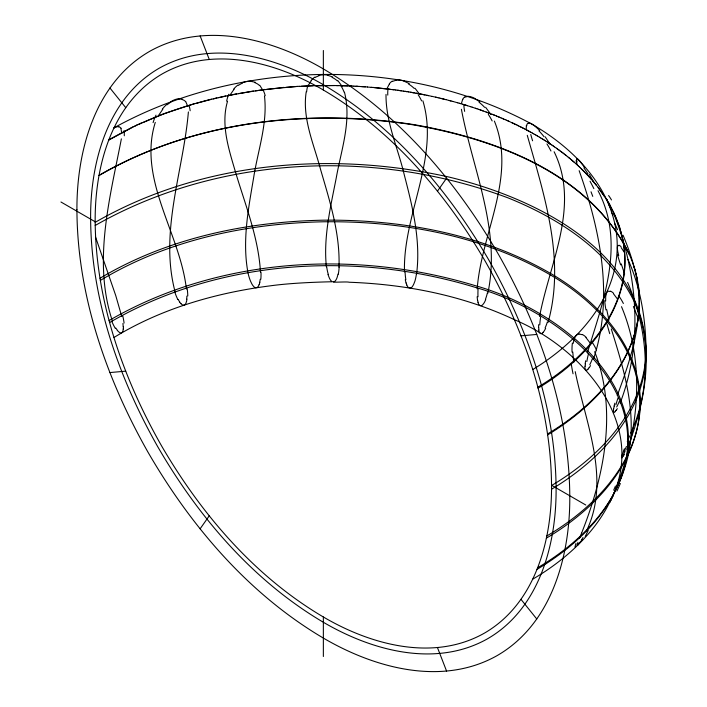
<?xml version="1.0" encoding="UTF-8"?>
<svg xmlns="http://www.w3.org/2000/svg" width="707" height="707" viewBox="0 0 707 707"><rect width="100%" height="100%" fill="white"/><g stroke="black" fill="none" stroke-linecap="round" stroke-linejoin="round"><path stroke-width="1.06" d="M186.878 296.092L186.754 299.158M639.482 302.048L639.428 298.292M95.171 221.759C94.738 166.693 111.388 103.611 162.009 74.032C212.931 44.983 275.889 62.11 323.355 90.019C391.74 130.274 445.021 192.384 484.71 260.344C523.719 328.693 550.868 405.898 551.54 485.241C551.973 540.307 535.323 603.389 484.71 632.968C433.789 662.017 370.83 644.89 323.355 616.981C254.98 576.726 201.698 514.616 162.009 446.656C123 378.307 95.843 301.102 95.171 221.759L60.943 201.999M639.464 300.705L639.446 304.47M646.048 353.827C645.491 251.303 534.704 197.492 448.653 176.98C330.867 150.803 200.938 161.488 95.171 222.334M646.021 349.779C645.765 409.318 599.863 456.925 551.54 485.541M639.446 303.117L639.349 306.9M646.03 354.976C644.554 413.825 599.333 460.681 551.513 489.253M585.007 366.173C584.309 368.267 586.032 372.041 588.109 369.134M639.384 305.53C637.016 362.134 593.686 407.02 547.695 434.849M538.654 324.646L538.601 327.633M477.198 288.88C481.29 233.098 517.02 176.653 494.387 121.074M386.013 94.402C385.686 122.011 397.9 147.843 404.13 174.293C412.552 206.771 420.983 240.601 416.529 274.36M639.261 307.943C635.513 363.336 592.819 406.755 547.563 433.974M123.168 328.976C123.389 332.44 120.941 334.384 118.696 331.795A16.712 13.212 -78.6 0 1 117.353 330.425M338.98 267.211C340.261 233.672 329.771 201.133 320.527 169.318C313.864 144.113 301.995 118.263 306.255 91.645M260.229 279.274L259.761 282.279M585.193 363.778L585.617 360.817M121.374 138.855C109.877 198.305 92.573 261.625 112.448 321.208M605.713 295.738L605.643 301.067M461.432 103.39L462.705 99.254M573.156 343.416L574.526 338.061M539.565 316.489C549.675 262.863 580.482 205.445 554.12 151.749M613.561 408.381L613.455 412.384M186.383 301.624C186.056 305.044 183.166 306.52 181.045 303.718M338.017 274.157L337.239 277.056A16.835 16.27 -4.5 0 1 336.373 279.265C335.825 280.175 335.224 281.077 334.544 281.536C327.942 282.977 347.605 281.386 349.055 282.234C405.986 284.285 463.235 295.438 514.935 319.926C583.673 348.984 650.131 426.303 609.549 502.677M526.37 125.36L526.247 129.354M614.083 406.039L614.851 403.167M487.857 293.175C501.21 230.402 472.762 169.866 461.397 109.293M587.34 352.864C603.257 300.882 625.748 242.996 598.016 190.704M577.46 543.922L577.972 542.331M227.548 101.207C220.513 124.927 228.962 149.69 235.617 172.481C245.417 205.224 258.497 237.746 260.485 272.213M387.091 88.384L389.416 83.939M548.093 322.383C565.565 259.805 544.363 195.521 527.272 135.311M617.255 395.531C626.844 369.655 636.035 343.257 638.35 315.552C641.505 287.899 633.711 260.538 623.079 235.272M622.496 453.77L621.462 457.65M259.107 284.603C258.002 288.544 254.812 288.606 253.088 285.796A16.65 15.89 -33.2 0 1 251.833 283.878L250.508 281.112A53.988 51.576 -13.1 0 1 248.104 273.335C242.015 241.706 248.272 209.307 253.583 178.023C257.746 150.891 267.741 123.796 264.48 96.037M623.309 451.534L624.369 448.804M155.266 122.426C137.467 179.49 180.135 233.31 186.401 289.03M593.314 359.58C614.047 297.833 600.464 230.42 579.148 170.679M579.554 538.16L581.737 532.751M581.905 532.336C604.264 475.864 617.662 410.033 594.675 351.688M630.759 433.126C652.808 385.227 648.063 329.957 627.604 282.429M627.286 441.592L629.61 435.936M485.762 299.6L484.542 302.163A16.915 14.75 66.1 0 1 483.376 303.886C481.944 306.811 478.436 306.051 477.976 302.287M618.333 484.348C661.487 387.259 556.992 308.27 474.485 285.425C354.958 249.341 218.277 257.26 109.117 320.51M620.119 403.061C643.538 342.329 637.546 272.637 613.482 213.001M617.158 486.973C661.363 390.591 558.23 310.567 475.82 287.537C356.134 250.879 218.94 258.842 109.656 322.498M618.36 484.295C602.417 521.245 570.982 549.092 537.011 569.356M612.996 495.492C638.191 436.82 646.649 366.774 621.515 306.688M617.264 486.716L616.734 487.883M626.835 449.413C644.987 403.962 655.477 349.665 635.01 303.25C610.636 251.524 559.467 218.622 508.041 197.872C375.55 148.373 218.993 154.939 95.198 225.471M609.372 502.854C593.562 534.625 563.877 560.934 532.707 579.183M308.296 85.344L311.389 80.571M610.901 499.99L610.168 501.475M586.147 531.62C611.316 480.106 585.679 423.431 575.233 371.652M609.514 502.553L610.945 499.734M545.645 328.428L544.328 330.779A16.818 12.691 79.8 0 1 543.126 332.272M609.752 502.085L610.088 501.625M230.402 94.499L234.132 89.17M590.522 365.616L589.276 367.649M624.246 454.53L623.309 456.095M583.028 537.479L581.569 539.936M158.721 115.197L162.822 109.24M617.326 408.628L616.168 410.458M580.385 541.792L577.716 545.23M200.134 528.801L209.263 515.81M437.447 191.19L446.577 178.199M622.452 457.323L621.957 457.844M543.144 332.387C541.315 335.056 538.646 333.333 538.778 330.089M615.152 411.757L613.994 412.596M167.108 104.777L171.235 101.702M238.436 85.273L242.536 82.949M532.716 369.567C576.452 343.045 617.52 299.211 617.229 245.037C616.637 191.155 574.764 148.39 530.489 123.38C404.581 55.968 238.692 58.902 114.004 127.826M538.036 388.134C588.878 358.281 636.247 301.827 622.62 239.134M537.78 387.197C587.499 357.972 634.02 304.063 623.265 242.554M114.004 337.451C161.196 308.606 215.441 292.919 270.012 285.867C290.064 283.092 314.5 282.155 332.29 281.74C331.486 281.333 330.726 280.493 330.134 279.504A16.756 16.12 17 0 1 329.073 277.338L327.977 274.396M100.332 280.432C167.259 240.124 246.169 223.377 323.647 221.777C400.736 220.911 479.841 234.927 547.51 273.264C595.117 300.104 640.091 346.536 639.897 404.528C639.358 463.218 594.03 510.021 546.334 538.168M99.97 278.275C167.099 238.188 246.098 221.653 323.638 220.169C400.825 219.426 479.991 233.504 547.766 271.824C595.329 298.61 640.445 344.857 640.321 402.813C639.817 461.397 594.41 508.006 546.785 535.986M99.068 175.513C193.577 120.738 308.349 108.056 415.071 124.794C498.364 139.624 592.422 174.894 630.397 256.8M315.269 77.328L319.184 75.631M537.647 567.756C575.825 545.318 610.512 512.398 624.272 469.262C640.374 422.742 625.28 373.835 611.281 328.941M99.113 175.283C191.995 121.701 304.381 108.931 409.318 124.211C492.47 138.086 585.14 171.253 627.303 249.96M108.745 140.092L137.246 124.794M108.887 139.712L133.128 126.739M392.518 81.367L396.044 80.245M464.914 97.115L467.742 96.497M134.374 126.412L141.453 122.868M138.528 124.467L163.635 113.774L194.354 103.69M142.761 122.55C164.952 112.731 188.071 105.051 211.579 99.139M116.107 126.827L118.873 126.58M195.98 103.434L216.872 97.884M213.284 98.918L225.816 95.922M218.596 97.672L236.73 93.766M227.574 95.728L253.433 90.973M238.524 93.598L264.763 89.418M255.28 90.85L283.905 87.385M266.636 89.329L297.453 86.387M178.703 98.874L182.424 99.201M579.015 334.004L582.161 334.676M109.939 372.562L125.74 371.148M520.971 335.852L536.781 334.438M285.814 87.341L299.388 86.272M299.379 86.387L313.024 85.688M301.323 86.281L316.922 85.582M314.969 85.733L334.473 85.494M318.875 85.644L338.37 85.556M336.426 85.609L348.091 85.839M340.323 85.688L353.907 86.095M350.045 85.998L351.98 86.086M250.799 81.323L255.289 82.259M353.915 86.174L357.769 86.307M355.851 86.281L359.695 86.422M359.713 86.501L365.475 86.811M361.639 86.625L367.393 86.952M367.41 87.032L371.237 87.341M371.219 87.261L393.949 89.789M373.137 87.429L390.176 89.241M392.049 89.48L395.814 90.036M395.787 89.975L401.39 90.823M397.652 90.231L403.237 91.106M403.211 91.035L406.923 91.671M405.049 91.318L408.752 91.972M408.726 91.91L414.222 92.9M410.546 92.21L417.846 93.554M415.999 93.165L428.566 95.657M529.455 123.265L527.537 123.504A26.698 8.06 49.5 0 0 526.75 125.731M419.605 93.828L424.978 94.871M327.756 75.313L332.652 76.948M426.754 95.233L432.092 96.417M432.048 96.355L437.333 97.584M435.547 97.133L439.065 97.99M439.02 97.928L445.931 99.66M440.753 98.344L444.182 99.174M445.887 99.607L451.013 100.977M449.281 100.474L452.692 101.428M452.639 101.366L457.685 102.807M457.632 102.745L459.329 103.275M459.285 103.213L460.973 103.752M460.92 103.69L462.608 104.238M462.555 104.176L467.468 105.714M464.181 104.663L470.668 106.722M470.615 106.66L472.249 107.234M472.196 107.172L475.404 108.277M475.351 108.206L476.969 108.798M476.907 108.737L478.524 109.329M404.192 81.225L409.229 83.62M478.462 109.267L483.146 110.955M480.009 109.797L486.177 112.059M486.116 111.989L490.676 113.747M487.627 112.546L492.152 114.322M492.09 114.242L495.086 115.471M493.557 114.817L496.544 116.054M496.473 115.983L499.425 117.238M497.922 116.567L500.856 117.83M500.786 117.76L503.684 119.041M502.209 118.352L505.09 119.642M505.019 119.563L506.477 120.252M506.406 120.172L509.243 121.489M507.794 120.791L515.986 124.635M610.433 291.47L608.179 291.204A10.287 4.463 79.7 0 0 605.784 295.818M511.895 122.647L518.62 125.908M619.014 245.665L617.777 245.638A10.287 2.474 71.8 0 0 617.635 250.561M517.232 125.183L521.218 127.207M519.848 126.465L523.781 128.506M522.42 127.764L525.045 129.169M524.965 129.072L530.029 131.82M474.98 98.68L479.814 101.826M526.22 129.735L531.249 132.492M531.16 132.395L532.459 133.163M532.371 133.066L533.661 133.844M533.582 133.738L534.854 134.524M534.775 134.418L536.039 135.205M551.54 485.241L585.767 505.001M535.959 135.099L537.223 135.885M537.134 135.779L538.398 136.575M538.31 136.469L539.565 137.273M539.476 137.167L540.731 137.971M540.643 137.865L541.898 138.678M541.801 138.572L543.056 139.394M542.958 139.279L544.204 140.11M544.116 139.995L545.353 140.834M545.265 140.72L546.502 141.559M546.405 141.444L549.905 143.777M547.545 142.178L551.036 144.528M550.939 144.405L552.149 145.288M552.061 145.165L554.376 146.817M553.174 145.925L555.481 147.586M555.384 147.454L557.682 149.15M556.489 148.231L559.847 150.732M558.671 149.804L561.994 152.332M560.828 151.386L566.121 155.46M562.966 153.004L564.018 153.817M535.358 126.518L539.733 130.468M565.176 154.78L567.164 156.282M567.261 156.433L569.223 157.961M568.295 157.272L570.24 158.801M570.346 158.96L574.261 162.239M571.362 159.809L575.242 163.105M575.357 163.273L576.223 163.98M576.338 164.148L577.195 164.864M577.31 165.031L578.158 165.747M578.273 165.915L579.121 166.64M579.227 166.808L580.067 167.532M580.182 167.709L581.013 168.434M581.119 168.611L584.698 172.084M582.055 169.521L587.384 174.876M337.919 80.695L342.047 86.281M414.938 88.189L419.755 94.438M585.97 337.575L590.204 343.081M585.714 173.197L589.992 177.704M613.526 293.838L617.246 298.743M259.752 85.291L262.924 90.355M588.374 176.008L591.688 179.622M485.585 107.27L490.764 114.251M590.964 178.862L594.163 182.521M592.643 180.789L596.558 185.455M581.066 162.769L584.618 167.329M621.17 247.644L624.352 252.39M595.091 183.705L597.335 186.445M109.939 88.004L125.74 107.667M520.971 599.333L536.781 618.996M117.406 330.363L115.824 328.066M597.468 186.666L604.609 196.564M185.711 101.561L187.788 106.377M598.237 187.664L605.28 197.598M545.185 136.805L550.232 144.369M179.649 301.96L178.146 299.415M605.413 197.845L605.943 198.632M606.076 198.879L607.233 200.717M589.382 174.443L594.119 182.751M606.73 199.931L607.87 201.76M608.002 202.025L609.231 204.137M608.488 202.812L610.424 206.258M609.699 204.933L611.564 208.397M608.435 202.22L610.574 206.479M610.857 207.054L612.669 210.553M611.979 209.192L613.199 211.632M611.555 210.023L609.116 205.065M613.057 211.349L614.233 213.806M613.579 212.427L614.737 214.893M627.843 251.02L629.407 254.511M627.931 259.389C640.515 287.228 645.518 318.035 646.021 348.427M406.834 285.133C407.338 288.209 411.651 289.198 412.879 285.769A17.021 16.058 41.8 0 0 413.878 283.825L414.947 281.086A53.538 50.754 31.1 0 0 416.343 274.325M120.95 128.488L121.754 133.261M614.595 214.601L615.223 215.989M619.058 225.931L615.558 216.784M619.677 227.318L616.018 217.88M615.081 215.688L615.7 217.084M630.388 256.756L631.324 259.107M422.874 100.774C439.904 157.458 402.778 214.566 404.484 271.921M631.324 259.071L633.048 263.746M200.134 35.924L209.263 59.45M437.447 647.55L446.577 671.076M624.652 273.998L621.232 263.888M633.048 263.729L635.584 271.965M619.323 226.735L619.836 228.184M175.159 292.062C159.11 232.029 183.307 171.598 188.389 111.936M619.686 227.848L620.189 229.307M95.604 237.243L115.754 295.606L121.772 316.524M634.206 267.255L634.921 269.606M577.115 164.519L576.09 160.56M620.03 228.971L620.525 230.429M344.459 92.237C351.803 120.685 341.251 149.778 336.293 177.687C330.593 206.939 323.293 236.792 326.378 266.786M406.039 282.968L405.279 279.733M620.366 230.093L621.462 233.823M620.693 231.216L622.027 236.085M618.731 255.642L617.52 250.464M635.584 271.974L636.194 274.325M635.893 273.167L637.254 279.079M621.594 234.6L622.293 237.225M608.974 320.121L606.721 309.586M622.133 236.863L622.54 238.356M636.751 276.737L637.016 277.931M622.381 238.003L623.221 241.785M637.263 279.124L637.493 280.272M637.493 280.317L638.474 286.326M477.499 300.077L477.145 296.746M573.713 362.55L572.785 352.042M638.465 286.255L638.633 287.528M638.624 287.457L638.774 288.739M122.947 323.47L123.195 326.687M638.766 288.65L638.907 289.941M638.889 289.852L639.128 292.362M639.013 291.063L639.296 294.775M639.278 294.669L639.358 295.986M639.34 295.88L639.411 297.196M639.393 297.081L639.473 299.627M323.355 50.497L323.355 90.019M323.355 616.981L323.355 656.503M573.05 373.791A85.936 39.053 88.9 0 1 571.291 364.167M588.215 530.321A52.963 16.208 -49.4 0 1 585.184 536.436M581.914 539.75A16.729 3.712 -52.7 0 1 580.721 541.642M577.009 545.168A16.906 2.545 -56.7 0 1 577.124 544.372M574.994 546.953A54.351 6.663 -59.9 0 1 575.984 543.444M591.591 341.322A80.695 57.064 -75.1 0 1 596.478 349.921M582.214 334.446A26.636 16.827 -85.3 0 1 586.103 337.283M574.561 338.105A10.305 6.301 88 0 1 579.015 333.951M572.069 352.148A28.262 15.801 89.2 0 1 572.378 343.081M609.717 333.642A86.113 22.209 80.4 0 1 606.977 323.877M620.339 483.491A53.714 7.689 -59.8 0 1 616.946 491.029M613.075 495.952A16.623 0.787 -62.5 0 1 611.802 498.497M611.202 498.859A17.003 0.548 -66 0 1 610.654 499.982M615.443 486.098A54.545 3.597 -69 0 1 613.685 490.145M618.607 295.65A80.518 43.967 -85.9 0 1 623.38 303.48M610.441 291.134A26.548 12.09 85.6 0 1 613.605 293.343M605.961 309.905A27.891 10.455 80.7 0 1 604.724 300.652M637.414 316.436A86.289 4.693 71.9 0 1 633.392 306.476M623.327 455.538A53.52 2.43 -69 0 1 625.182 450.854M622.655 453.956A16.818 2.404 -71.1 0 1 623.406 451.888M623.3 455.67A16.827 3.818 -74.2 0 1 622.514 456.881M626.446 446.426A53.705 14.043 -77.1 0 1 624.095 451.499M625.023 247.185A81.597 29.226 85.1 0 1 629.089 253.778M618.925 245.196A26.459 6.893 77.3 0 1 621.073 246.752M620.649 264.869A27.98 4.949 72.5 0 1 617.547 254.829M614.551 222.979A86.466 12.284 62.8 0 1 617.547 229.704M615.877 404.819A53.317 13.026 -77.4 0 1 618.024 397.864M613.756 408.434A16.712 5.674 -79.2 0 1 614.259 406.172M616.115 410.184A16.924 7.123 -82.2 0 1 615.117 411.518M619.261 401.461A53.891 24.542 -85.2 0 1 616.69 407.002M608.586 195.556A81.42 12.726 76.7 0 1 611.484 199.94M607.331 200.435A26.645 1.617 69 0 1 607.525 199.816M609.62 205.834A10.287 0.468 63.6 0 1 607.799 201.795M611.52 212.065A28.068 0.566 64 0 1 612.978 215.043M590.036 181.239A85.114 26.725 52.5 0 1 593.853 188.628M586.819 361.551A53.122 23.366 -85.6 0 1 588.436 353.995M585.184 366.173A16.606 8.767 -87.3 0 1 585.369 363.831M589.187 367.481A17.03 10.234 89.5 0 1 588.056 368.992M592.386 358.679A54.077 34.175 86.1 0 1 589.797 364.679M592.758 196.378A81.252 3.721 67.9 0 1 591.025 191.8M577.071 161.93A26.786 3.517 59.9 0 1 576.514 159.402M576.806 158.43A10.278 1.414 54.4 0 1 580.933 162.389M583.876 167.851A28.165 5.709 54.4 0 1 588.047 174.01M546.962 143.928A85.291 39.071 40.1 0 1 550.947 150.989M539.759 324.946A52.928 32.743 85.7 0 1 540.643 317.054M538.92 330.01A16.5 11.453 83.7 0 1 538.761 327.65M547.377 321.95A53.166 41.43 75.4 0 1 545.079 327.977M532.592 140.79A81.058 18.983 58.2 0 1 530.789 134.498M529.269 123.036A10.296 3.049 43.8 0 1 535.349 126.341M538.937 130.866A28.253 10.11 43.2 0 1 544.028 136.716M488.307 114.331A85.467 47.864 25.2 0 1 492.143 120.95M478.003 296.816A53.635 41.218 75.1 0 1 478.065 289.11M478.073 302.26A16.668 13.795 72.1 0 1 477.614 300.068M487.362 292.998A53.352 47.325 59.7 0 1 485.409 299.415M464.658 111.388A80.907 32.036 46.9 0 1 463.854 105.175M462.829 99.342A26.61 11.692 37.1 0 1 464.729 96.956M467.557 96.302A10.278 4.313 31.3 0 1 475.024 98.538M479.054 102.215A27.882 13.221 29.9 0 1 484.613 107.349M418.164 94.72A85.644 52.477 7.9 0 1 421.593 100.898M405.862 279.689A53.44 46.971 59.6 0 1 405.093 271.974M406.87 285.054A16.561 15.218 53.5 0 1 406.118 282.95M387.781 95.118A80.731 41.996 33.3 0 1 388.046 88.852M389.345 83.903A26.521 14.175 22.4 0 1 392.199 81.155M395.867 80.068A10.278 5.135 16.7 0 1 404.263 81.111M408.54 84.009A27.971 15.289 14.4 0 1 414.152 88.366M341.366 86.51A85.821 52.592 -10.4 0 1 344.176 92.308M328.26 274.334A53.237 50.188 31.9 0 1 326.687 266.76M339.13 267.211A53.723 51.47 -16.5 0 1 338.282 274.192M306.652 91.733A80.563 48.182 17 0 1 307.934 85.238M311.142 80.492A26.707 15.519 5.7 0 1 314.836 77.098M319.007 75.463A10.287 5.462 0.6 0 1 327.845 75.181M332.06 77.337A28.059 15.952 -2.6 0 1 337.345 80.907M263.19 90.222A85.998 48.164 -27.7 0 1 265.213 95.728M259.822 282.287A16.941 15.881 -48.5 0 1 259.195 284.629M260.98 272.151A53.909 49.402 -53.3 0 1 260.83 279.274M226.629 101.145A80.386 50.215 -1.2 0 1 228.821 94.243M233.717 89.091A26.619 15.315 -11.8 0 1 237.914 85.052M242.377 82.79A10.269 5.249 -15.6 0 1 250.905 81.19M254.82 82.639A28.156 15.156 -19.5 0 1 259.425 85.459M189.008 105.449A86.174 39.486 -42.6 0 1 190.148 110.76M177.881 299.574A53.785 49.304 -50.5 0 1 174.859 292.185M180.974 303.701A16.544 14.82 -62.9 0 1 179.622 301.986M186.869 299.149A17.039 14.644 -70.7 0 1 186.533 301.589M187.196 288.783A54.103 44.674 -72.6 0 1 187.779 295.95M153.092 122.62A80.218 47.952 -19.4 0 1 156.008 115.17M162.265 109.214A26.76 13.848 -28.3 0 1 166.534 104.583M171.112 101.525A10.269 4.534 -30.6 0 1 178.818 98.724M182.088 99.528A27.988 12.823 -34.7 0 1 185.632 101.622M113.889 128.055A10.393 3.049 -42.9 0 1 115.966 127.03M118.635 126.88A27.352 9.111 -47.4 0 1 121.127 128.303M124.025 130.636A86.351 27.131 -55 0 1 124.282 135.788M115.374 328.463A53.591 44.4 -70.7 0 1 111.909 321.552M123.345 326.661A16.827 12.399 -83.6 0 1 123.327 328.976M122.771 315.941A54.289 37.595 -84.6 0 1 124.087 323.046M76.922 209.652C77.24 295.119 106.236 378.378 147.975 452.153C190.678 525.911 248.157 593.341 321.994 637.272C373.216 667.664 441.062 686.718 496.482 655.972C551.478 624.714 570.01 556.736 569.789 497.348C569.471 411.881 540.475 328.622 498.735 254.847C456.033 181.089 398.554 113.659 324.716 69.728C273.494 39.336 205.657 20.282 150.229 51.028C95.242 82.286 76.701 150.264 76.922 209.652M90.611 217.641C90.92 298.363 118.299 376.999 157.714 446.674C198.048 516.331 252.337 580.014 322.065 621.506C370.45 650.219 434.522 668.203 486.867 639.163C538.805 609.646 556.312 545.442 556.1 489.359C555.799 408.637 528.412 330.001 488.997 260.326C448.662 190.669 394.373 126.986 324.646 85.494C276.269 56.781 212.188 38.797 159.844 67.837C107.915 97.354 90.408 161.558 90.611 217.641"/></g></svg>
